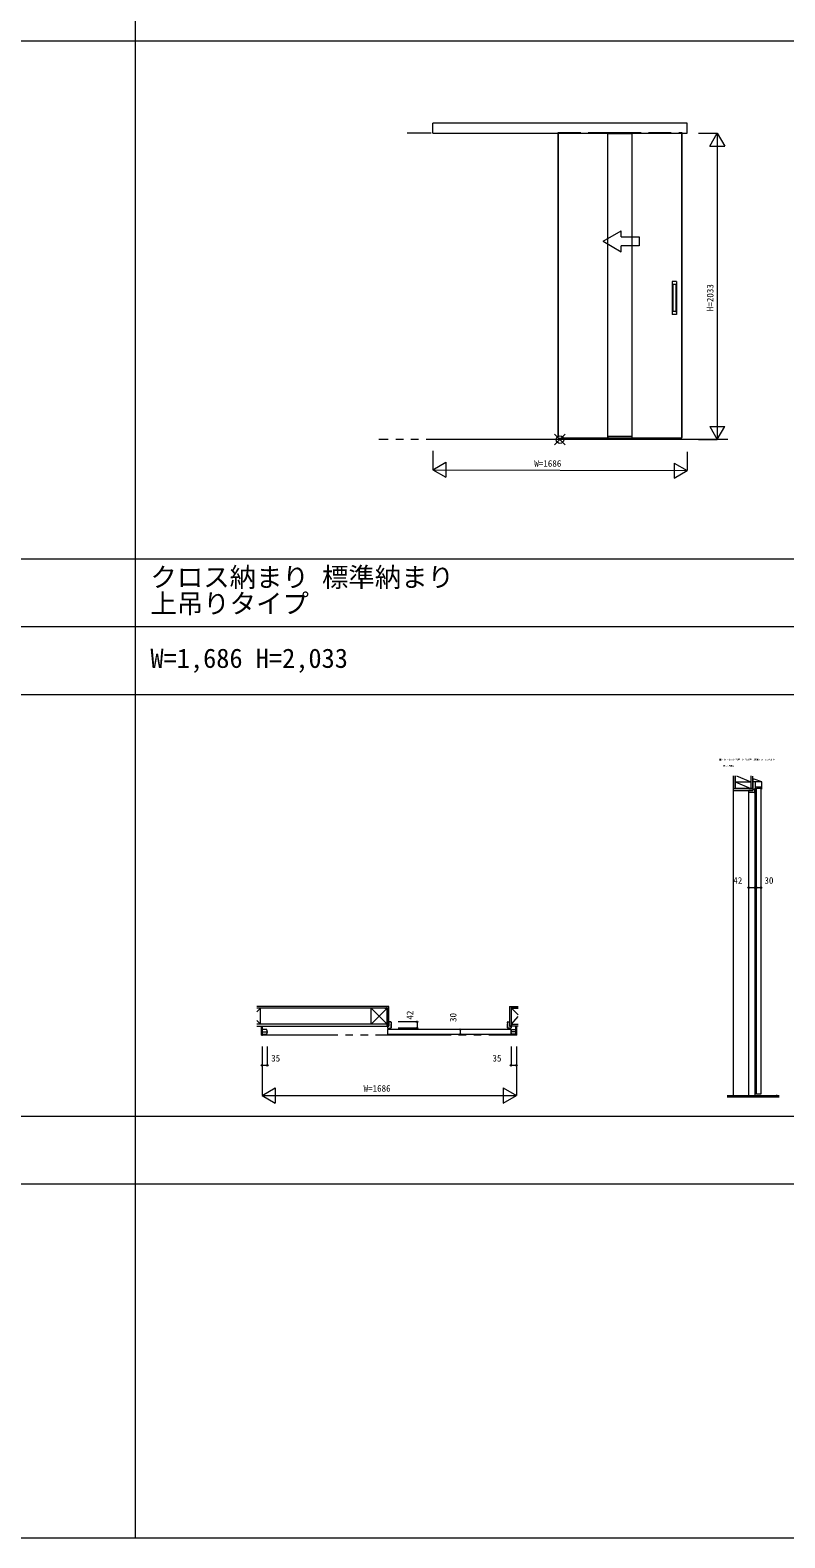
# Model space of a CAD drawing. Units: millimetres, scale not verified. Extents: x -14341 to 14341, y -10000 to 10000.
# Drawn here: x -9338 to -4335, y -10000 to 1 of the extents above; entities that cross this region are included whole.
import ezdxf
from ezdxf.enums import TextEntityAlignment as Align

# ---------------------------------------------------------------- set-up
doc = ezdxf.new("R2010")
doc.units = ezdxf.units.MM
doc.header["$LTSCALE"] = 50
for name, pattern in [('USER1', [13, 10, -1, 1, -1]), ('USER2', [15, 10, -1, 1, -1, 1, -1]), ('USER3', [4, 3, -1])]:
    doc.linetypes.add(name, pattern=pattern)
doc.layers.add('0-0_0', color=7, linetype='Continuous')
doc.layers.add('0-7_USER1', color=7, linetype='Continuous')
for name, color, linetype, lineweight in [('0-1_YKK_F1', 7, 'Continuous', 18), ('0-2_YKK_A1', 4, 'Continuous', 18), ('0-3_YKK_N1', 2, 'Continuous', 18), ('0-4_YKK_B1', 4, 'Continuous', 18), ('0-5_YKK_Z1', 7, 'Continuous', 18), ('0-6_YKK_C1', 4, 'Continuous', 18), ('0-8_YKK_IN', 1, 'Continuous', 18)]:
    doc.layers.add(name, color=color, linetype=linetype, lineweight=lineweight)
doc.styles.add('ＭＳ ゴシック', font='')
doc.styles.get('ＭＳ ゴシック').set_extended_font_data('MS Gothic')

msp = doc.modelspace()

# ---------------------------------------------------------------- linework, layer by layer
at = {"layer": '0-1_YKK_F1'}
for p, q in [((-8640.51, -10000), (-8640.51, 9500)), ((-14340.51, -70), (14159.49, -70)), ((-14340.51, -3505), (14159.49, -3505)), ((-14340.51, -3955), (14159.49, -3955)), ((-14340.51, -4405), (14159.49, -4405)), ((-14340.51, -7202.5), (14159.49, -7202.5)), ((-14340.51, -7652.5), (14159.49, -7652.5)), ((-14340.51, -10000), (14340.51, -10000))]:
    msp.add_line(p, q, dxfattribs=at)
at = {"layer": '0-2_YKK_A1'}
for p, q in [((-6679.45, -681.5), (-6837.7, -681.5)), ((-6679.45, -681.5), (-6837.7, -681.5)), ((-6668.86, -681.5), (-6668.86, -616.5)), ((-6668.86, -681.5), (-6668.86, -616.5)), ((-6668.86, -681.5), (-4982.86, -681.5)), ((-6668.86, -681.5), (-4982.86, -681.5)), ((-5837.86, -676.5), (-5837.86, -2695.5)), ((-5837.86, -676.5), (-5822.86, -676.5)), ((-5837.86, -2705.5), (-5837.86, -676.5)), ((-5507.86, -2705.5), (-5507.86, -676.5)), ((-5347.86, -2705.5), (-5347.86, -676.5)), ((-5017.86, -676.5), (-5017.86, -2701.5)), ((-5017.86, -2705.5), (-5017.86, -676.5)), ((-5539.86, -1399.14), (-5419.86, -1329.85)), ((-5539.86, -1399.14), (-5419.86, -1329.85)), ((-5539.86, -1399.14), (-5419.86, -1468.42)), ((-5539.86, -1399.14), (-5419.86, -1468.42)), ((-5419.86, -1369.14), (-5419.86, -1329.85)), ((-5419.86, -1369.14), (-5419.86, -1329.85)), ((-5419.86, -1369.14), (-5299.86, -1369.14)), ((-5419.86, -1369.14), (-5299.86, -1369.14)), ((-5299.86, -1369.14), (-5299.86, -1429.14)), ((-5299.86, -1369.14), (-5299.86, -1429.14)), ((-5419.86, -1468.42), (-5419.86, -1429.14)), ((-5299.86, -1429.14), (-5419.86, -1429.14)), ((-5419.86, -1468.42), (-5419.86, -1429.14)), ((-5299.86, -1429.14), (-5419.86, -1429.14)), ((-5082.86, -1666.5), (-5082.86, -1884.5)), ((-5053.86, -1665.5), (-5081.86, -1665.5)), ((-5077.86, -1686.5), (-5077.86, -1864.5)), ((-5058.86, -1685.5), (-5076.86, -1685.5)), ((-5057.86, -1686.5), (-5057.86, -1864.5)), ((-5052.86, -1666.5), (-5052.86, -1884.5)), ((-5053.86, -1885.5), (-5081.86, -1885.5)), ((-5058.86, -1865.5), (-5076.86, -1865.5)), ((-5017.86, -2714.5), (-6633.86, -2714.5)), ((-5017.86, -2714.5), (-6633.86, -2714.5)), ((-5837.86, -2705.5), (-5032.86, -2705.5)), ((-5032.86, -2705.5), (-5812.86, -2705.5)), ((-5032.86, -2705.5), (-5018.16, -2705.5)), ((-5017.86, -2705.5), (-5032.86, -2705.5))]:
    msp.add_line(p, q, dxfattribs=at)
at = {"layer": '0-2_YKK_A1', "linetype": 'USER3'}
msp.add_line((-5837.86, -676.5), (-5017.86, -676.5), dxfattribs=at)
at = {"layer": '0-2_YKK_A1', "linetype": 'USER2'}
msp.add_line((-4713.71, -2714.5), (-7026.42, -2714.5), dxfattribs=at)
msp.add_line((-4713.71, -2714.5), (-7026.42, -2714.5), dxfattribs=at)
at = {"layer": '0-2_YKK_A1'}
msp.add_lwpolyline([(-4982.86, -681.5), (-4982.86, -616.5), (-6668.86, -616.5)], dxfattribs=at)
msp.add_lwpolyline([(-4982.86, -681.5), (-4982.86, -616.5), (-6668.86, -616.5)], dxfattribs=at)
for points in [[(-5507.86, -677), (-5347.86, -677), (-5347.86, -687), (-5507.86, -687)], [(-5507.86, -677), (-5347.86, -677), (-5347.86, -687), (-5507.86, -687)], [(-5507.86, -2705), (-5347.86, -2705), (-5347.86, -2695), (-5507.86, -2695)]]:
    msp.add_lwpolyline(points, close=True, dxfattribs=at)
for centre, start, end in [((-5081.86, -1666.5), 90, 180), ((-5076.86, -1686.5), 90, 180), ((-5058.86, -1686.5), 0, 90), ((-5053.86, -1666.5), 0, 90), ((-5081.86, -1884.5), 180, 270), ((-5076.86, -1864.5), 180, 270), ((-5058.86, -1864.5), 270, 0), ((-5053.86, -1884.5), 270, 0)]:
    msp.add_arc(centre, 1, start, end, dxfattribs=at)
at = {"layer": '0-3_YKK_N1'}
for p, q in [((-4907.86, -681.5), (-4782.86, -681.5)), ((-4782.86, -681.5), (-4782.86, -2714.5)), ((-4832.86, -768.1), (-4732.86, -768.1)), ((-4832.86, -2627.9), (-4732.86, -2627.9)), ((-4982.86, -2795.5), (-4982.86, -2920.5)), ((-4907.86, -2714.5), (-4782.86, -2714.5)), ((-6668.86, -2914.5), (-6582.26, -2864.5)), ((-6582.26, -2864.5), (-6582.26, -2964.5)), ((-5069.47, -2870.5), (-4982.86, -2920.5)), ((-6668.86, -2914.5), (-6582.26, -2964.5)), ((-4575.34, -5686.6), (-4533.34, -5686.6)), ((-4523.84, -5686.6), (-4493.84, -5686.6)), ((-6773.19, -6576.8), (-6898.19, -6576.8)), ((-6773.19, -6576.8), (-6773.19, -6618.8)), ((-6773.19, -6618.8), (-6898.19, -6618.8)), ((-6486.61, -6628.3), (-6486.61, -6658.3)), ((-7800.69, -6740.5), (-7800.69, -7065.5)), ((-7765.69, -6740.5), (-7765.69, -6865.5)), ((-6114.69, -6740.5), (-6114.69, -7065.5)), ((-7800.69, -6865.5), (-7765.69, -6865.5)), ((-7800.69, -7065.5), (-7714.09, -7015.5)), ((-7800.69, -7065.5), (-7714.09, -7115.5)), ((-7800.69, -7065.5), (-6114.69, -7065.5)), ((-7714.09, -7015.5), (-7714.09, -7115.5)), ((-6201.29, -7015.5), (-6201.29, -7115.5)), ((-6201.29, -7015.5), (-6114.69, -7065.5)), ((-6201.29, -7115.5), (-6114.69, -7065.5))]:
    msp.add_line(p, q, dxfattribs=at)
for points in [[(-4832.86, -768.1), (-4782.86, -681.5), (-4732.86, -768.1)], [(-4832.86, -2627.9), (-4782.86, -2714.5), (-4732.86, -2627.9)], [(-6668.86, -2789.5), (-6668.86, -2914.5), (-4982.86, -2920.5)], [(-5069.47, -2870.5), (-5069.47, -2970.5), (-4982.86, -2920.5)], [(-6149.69, -6740.5), (-6149.69, -6865.5), (-6114.69, -6865.5)]]:
    msp.add_lwpolyline(points, dxfattribs=at)
for centre in [(-4575.34, -5686.6), (-4533.34, -5686.6), (-4523.84, -5686.6), (-4493.84, -5686.6), (-6773.19, -6576.8), (-6773.19, -6618.8), (-6486.61, -6628.3), (-6486.61, -6658.3), (-7800.69, -6865.5), (-7765.69, -6865.5), (-6149.69, -6865.5), (-6114.69, -6865.5)]:
    msp.add_circle(centre, 5, dxfattribs=at)
at = {"layer": '0-4_YKK_B1'}
for p, q in [((-6947.69, -6576.8), (-6959.69, -6576.8)), ((-6945.69, -6584.3), (-6945.69, -6578.8)), ((-6945.69, -6579.3), (-6945.69, -6616.3)), ((-6945.69, -6616.8), (-6945.69, -6589.3)), ((-6173.69, -6584.3), (-6173.69, -6578.8)), ((-6173.69, -6579.3), (-6173.69, -6616.3)), ((-6173.69, -6616.8), (-6173.69, -6589.3)), ((-6171.69, -6576.8), (-6159.69, -6576.8)), ((-7801.69, -6630.3), (-7801.69, -6656.3)), ((-7771.69, -6627.3), (-7798.7, -6627.3)), ((-7798.7, -6659.3), (-7771.69, -6659.3)), ((-7769.69, -6631.3), (-7769.69, -6629.3)), ((-7765.69, -6631.3), (-7769.69, -6631.3)), ((-7769.69, -6657.3), (-7769.69, -6655.3)), ((-6967.69, -6618.8), (-6947.69, -6618.8)), ((-6151.69, -6618.8), (-6171.69, -6618.8)), ((-6149.77, -6631.36), (-6145.77, -6631.36)), ((-6145.77, -6631.36), (-6145.77, -6629.35)), ((-6145.77, -6657.36), (-6145.77, -6655.36)), ((-6143.77, -6627.36), (-6116.77, -6627.36)), ((-6116.77, -6659.36), (-6143.77, -6659.36)), ((-6113.77, -6630.35), (-6113.77, -6656.36))]:
    msp.add_line(p, q, dxfattribs=at)
at = {"layer": '0-4_YKK_B1', "linetype": 'USER1'}
for p, q in [((-7804.69, -6643.3), (-7762.62, -6643.3)), ((-6110.77, -6643.36), (-6152.84, -6643.36))]:
    msp.add_line(p, q, dxfattribs=at)
at = {"layer": '0-4_YKK_B1', "linetype": 'USER2'}
for p, q in [((-7803.19, -6665.5), (-7803.19, -6604.8)), ((-7803.19, -6665.5), (-7797.69, -6665.5)), ((-7797.69, -6665.5), (-7797.69, -6604.8)), ((-7797.69, -6664.3), (-6117.77, -6664.3)), ((-6117.77, -6665.56), (-6117.77, -6604.86)), ((-6112.27, -6665.56), (-6117.77, -6665.56)), ((-6112.27, -6665.56), (-6112.27, -6604.86))]:
    msp.add_line(p, q, dxfattribs=at)
at = {"layer": '0-4_YKK_B1'}
for points in [[(-6959.69, -6576.8), (-6959.69, -6604.8), (-6969.69, -6604.8), (-6969.69, -6616.8)], [(-6159.69, -6576.8), (-6159.69, -6604.8), (-6149.69, -6604.8), (-6149.69, -6616.8)], [(-7769.69, -6655.3), (-7765.69, -6655.3), (-7765.69, -6631.3)], [(-6145.77, -6655.36), (-6149.77, -6655.36), (-6149.77, -6631.36)]]:
    msp.add_lwpolyline(points, dxfattribs=at)
msp.add_lwpolyline([(-6149.69, -6628.3), (-6969.69, -6628.3), (-6969.69, -6658.3), (-6149.69, -6658.3)], close=True, dxfattribs=at)
for centre, radius, start, end in [((-6947.69, -6578.8), 2, 0.00001, 89.99999), ((-6171.69, -6578.8), 2, 90.00001, 179.99999), ((-7798.7, -6630.29), 2.99, 89.96782, 180.03218), ((-7798.7, -6656.31), 2.99, 179.96782, 270.03218), ((-7771.69, -6629.3), 2, 359.96796, 90.03204), ((-7771.69, -6657.3), 2, 269.96796, 0.03204), ((-6967.69, -6616.8), 2, 180.00001, 269.99999), ((-6947.69, -6616.8), 2, 270.00001, 359.99999), ((-6171.69, -6616.8), 2, 180.00001, 269.99999), ((-6151.69, -6616.8), 2, 270.00001, 359.99999), ((-6143.77, -6629.35), 2, 89.96796, 180.03204), ((-6143.77, -6657.36), 2, 179.96796, 270.03204), ((-6116.76, -6630.35), 2.99, 359.96782, 90.03218), ((-6116.76, -6656.36), 2.99, 269.96782, 0.03218)]:
    msp.add_arc(centre, radius, start, end, dxfattribs=at)
at = {"layer": '0-5_YKK_Z1'}
for p, q in [((-4677.34, -4944.13), (-4677.34, -5042.5)), ((-4664.84, -4985), (-4559.84, -4985)), ((-4664.84, -4985), (-4559.84, -5030)), ((-4655.2, -4944.13), (-4559.84, -4985)), ((-4559.84, -4944.13), (-4559.84, -5030)), ((-4547.34, -5032.5), (-4547.34, -4946.63)), ((-4677.34, -5030), (-4547.84, -5030)), ((-4677.34, -5042.5), (-4547.34, -5042.5)), ((-4677.34, -5042.5), (-4677.34, -7065.5)), ((-6959.69, -6474.8), (-7834.46, -6474.8)), ((-6972.19, -6487.3), (-7834.46, -6487.3)), ((-7810.68, -6487.3), (-7834.46, -6511.08)), ((-7810.68, -6592.3), (-7810.68, -6487.3)), ((-6972.19, -6487.3), (-7077.19, -6592.3)), ((-7077.19, -6487.3), (-6972.19, -6592.3)), ((-7077.19, -6592.3), (-7077.19, -6487.3)), ((-6987.57, -6487.3), (-6972.19, -6487.3)), ((-6972.19, -6604.3), (-6972.19, -6475.3)), ((-6972.19, -6487.3), (-6972.19, -6604.8)), ((-6959.69, -6604.8), (-6959.69, -6474.8)), ((-6159.69, -6474.8), (-6103.69, -6474.8)), ((-6159.69, -6474.8), (-6159.69, -6604.8)), ((-6147.19, -6474.8), (-6147.19, -6487.3)), ((-6147.19, -6604.8), (-6147.19, -6474.8)), ((-6147.19, -6604.3), (-6147.19, -6475.3)), ((-7810.68, -6592.3), (-7834.46, -6568.52)), ((-6972.19, -6592.3), (-7834.46, -6592.3)), ((-6972.19, -6592.3), (-6987.96, -6592.3)), ((-6972.19, -6592.3), (-6972.19, -6604.8)), ((-6147.19, -6592.3), (-6103.69, -6541.82)), ((-6147.19, -6592.3), (-6103.69, -6592.3)), ((-6147.19, -6592.3), (-6103.69, -6592.3)), ((-6147.19, -6592.3), (-6147.19, -6604.8)), ((-6147.19, -6592.3), (-6103.69, -6592.3)), ((-7834.46, -6604.8), (-6959.69, -6604.8)), ((-6103.69, -6604.8), (-6159.69, -6604.8)), ((-6149.69, -6643.3), (-6150.69, -6643.3)), ((-4716.29, -7065.5), (-4663.34, -7065.5)), ((-4716.29, -7068.5), (-4372.51, -7068.5)), ((-4716.29, -7071.5), (-4372.51, -7071.5)), ((-4716.29, -7074.5), (-4372.51, -7074.5)), ((-4372.51, -7077.5), (-4716.29, -7077.5)), ((-4665.49, -7065.5), (-4372.51, -7065.5))]:
    msp.add_line(p, q, dxfattribs=at)
for points in [[(-4664.84, -4944.13), (-4664.84, -5030), (-4664.84, -4944.13)], [(-4664.84, -5030), (-4547.34, -5030), (-4664.84, -5030)], [(-6103.69, -6487.3), (-6147.19, -6487.3), (-6103.69, -6487.3)], [(-6103.69, -6487.3), (-6147.19, -6487.3), (-6103.69, -6530.8)]]:
    msp.add_lwpolyline(points, dxfattribs=at)
at = {"layer": '0-6_YKK_C1'}
for p, q in [((-4490.63, -4984.5), (-4547.34, -4984.5)), ((-4487.84, -4985.52), (-4537.34, -4967.5)), ((-4487.84, -5032.5), (-4487.84, -4985.52)), ((-4575.34, -5042.5), (-4575.34, -7065.5)), ((-4572.84, -5054.5), (-4572.84, -5042.5)), ((-4537.84, -5056.5), (-4570.84, -5056.5)), ((-4547.34, -5032.5), (-4537.84, -5032.5)), ((-4535.84, -5034.5), (-4535.84, -5054.5)), ((-4533.33, -5032.5), (-4533.33, -7065.5)), ((-4528.54, -5017.3), (-4487.84, -5017.3))]:
    msp.add_line(p, q, dxfattribs=at)
for points in [[(-4537.34, -4967.5), (-4547.34, -4967.5), (-4547.34, -5032.5), (-4528.54, -5032.5), (-4528.54, -4984.5)], [(-4547.34, -5032.5), (-4547.34, -5042.5), (-4572.84, -5042.5)]]:
    msp.add_lwpolyline(points, dxfattribs=at)
msp.add_lwpolyline([(-4523.84, -5027.5), (-4493.84, -5027.5), (-4493.84, -7056.5), (-4523.84, -7056.5)], close=True, dxfattribs=at)
for centre, start, end in [((-4570.84, -5054.5), 180, 270), ((-4537.84, -5034.5), 0, 89.99999), ((-4537.84, -5054.5), 270, 0)]:
    msp.add_arc(centre, 2, start, end, dxfattribs=at)
at = {"layer": '0-8_YKK_IN'}
for p, q in [((-5861.22, -2749.86), (-5790.51, -2679.14)), ((-5861.22, -2679.14), (-5790.51, -2749.86))]:
    msp.add_line(p, q, dxfattribs=at)
msp.add_circle((-5825.86, -2714.5), 25, dxfattribs=at)

# ---------------------------------------------------------------- texts
at = {"layer": '0-0_0', "style": 'ＭＳ ゴシック'}
for s, p in [('クロス納まり 標準納まり', (-8540.51, -3730)), ('上吊りタイプ', (-8540.51, -3905)), ('W=1,686 H=2,033', (-8540.51, -4267.5))]:
    msp.add_text(s, height=128.3, dxfattribs=at).set_placement(p, align=Align.BOTTOM_LEFT)
at = {"layer": '0-3_YKK_N1', "color": 7, "style": 'ＭＳ ゴシック'}
for s, p in [('H=2033', (-4794.86, -1863)), ('42', (-6785.19, -6562.56)), ('30', (-6498.61, -6578.16))]:
    msp.add_text(s, height=43.99, rotation=90, dxfattribs=at).set_placement(p, align=Align.BOTTOM_LEFT)
for s, p in [('W=1686', (-5995.86, -2908.5)), ('42', (-4676.86, -5674.6)), ('30', (-4470.36, -5674.6)), ('35', (-7740.2, -6853.5)), ('35', (-6273.29, -6853.5)), ('W=1686', (-7127.69, -7053.5))]:
    msp.add_text(s, height=43.99, dxfattribs=at).set_placement(p, align=Align.BOTTOM_LEFT)
at = {"layer": '0-5_YKK_Z1', "style": 'ＭＳ ゴシック'}
msp.add_text('FL', height=6.598, dxfattribs=at).set_placement((-4389.07, -7063.83), align=Align.BOTTOM_LEFT)
at = {"layer": '0-7_USER1', "style": 'ＭＳ ゴシック'}
for s, height, p in [('■アウトセット引戸\u3000片引き戸（標準）クロス納まり', 11, (-4770.78, -4847.02)), ('●たて断面図', 8.798, (-4744, -4885.84))]:
    msp.add_text(s, height=height, dxfattribs=at).set_placement(p, align=Align.BOTTOM_LEFT)

doc.saveas('drawing.dxf')
